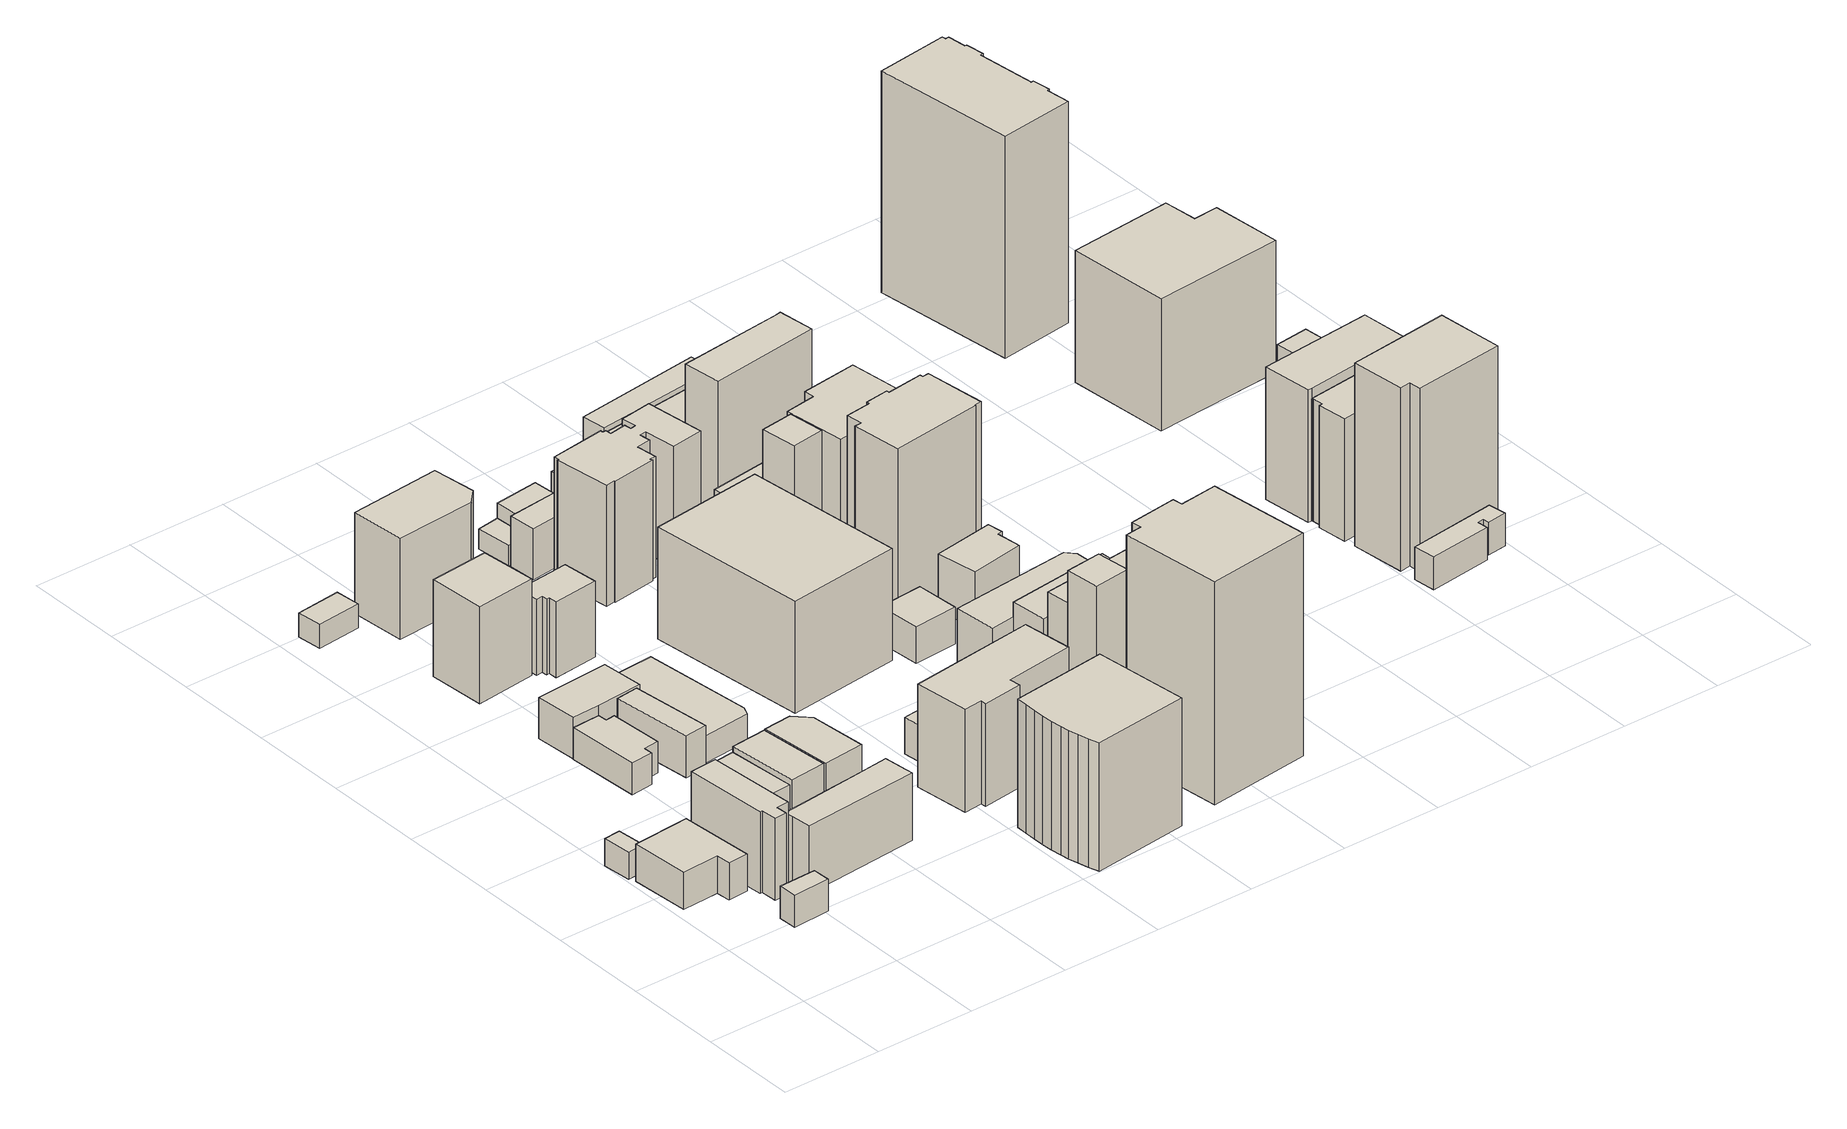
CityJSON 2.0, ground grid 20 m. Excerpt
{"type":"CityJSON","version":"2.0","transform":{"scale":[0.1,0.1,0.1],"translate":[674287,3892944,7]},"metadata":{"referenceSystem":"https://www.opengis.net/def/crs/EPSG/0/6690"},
"CityObjects":{
"building1":{"type":"Building","attributes":{"class":"3001","usage":"411","measuredHeight":5.4,"storeysAboveGround":2,"BuildingDetailAttribute.totalFloorArea":39.99,"BuildingDetailAttribute.buildingFootprintArea":20,"BuildingDetailAttribute.buildingRoofEdgeArea":20,"BuildingDetailAttribute.urbanPlanType":"21","BuildingDetailAttribute.landUseType":"211","BuildingDetailAttribute.surveyYear":2021,"BuildingIDAttribute.prefecture":"23","BuildingIDAttribute.city":"23106"},"address":[{"country":"日本","locality":"愛知県名古屋市"}],"geometry":[{"type":"Solid","lod":"1","boundaries":[[[[0,1,2,3]],[[2,4,5,3]],[[1,6,4,2]],[[0,7,6,1]],[[3,5,7,0]],[[4,6,7,5]]]]}]},
"building2":{"type":"Building","attributes":{"class":"3001","usage":"411","measuredHeight":10.4,"storeysAboveGround":2,"BuildingDetailAttribute.totalFloorArea":299.56,"BuildingDetailAttribute.buildingFootprintArea":149.78,"BuildingDetailAttribute.buildingRoofEdgeArea":149.78,"BuildingDetailAttribute.urbanPlanType":"21","BuildingDetailAttribute.landUseType":"211","BuildingDetailAttribute.surveyYear":2021,"BuildingIDAttribute.prefecture":"23","BuildingIDAttribute.city":"23106"},"address":[{"country":"日本","locality":"愛知県名古屋市"}],"geometry":[{"type":"Solid","lod":"1","boundaries":[[[[8,9,10,11,12,13]],[[12,14,15,13]],[[11,16,14,12]],[[10,17,16,11]],[[9,18,17,10]],[[8,19,18,9]],[[13,15,19,8]],[[14,16,17,18,19,15]]]]}]},
"building3":{"type":"Building","attributes":{"class":"3001","usage":"431","measuredHeight":6.4,"storeysAboveGround":2,"BuildingDetailAttribute.totalFloorArea":54.38,"BuildingDetailAttribute.buildingFootprintArea":27.19,"BuildingDetailAttribute.buildingRoofEdgeArea":27.19,"BuildingDetailAttribute.urbanPlanType":"21","BuildingDetailAttribute.landUseType":"213","BuildingDetailAttribute.surveyYear":2021,"BuildingIDAttribute.prefecture":"23","BuildingIDAttribute.city":"23106"},"address":[{"country":"日本","locality":"愛知県名古屋市"}],"geometry":[{"type":"Solid","lod":"1","boundaries":[[[[20,21,22,23]],[[22,24,25,23]],[[21,26,24,22]],[[20,27,26,21]],[[23,25,27,20]],[[24,26,27,25]]]]}]},
"building4":{"type":"Building","attributes":{"class":"3002","usage":"401","measuredHeight":24.3,"storeysAboveGround":4,"BuildingDetailAttribute.totalFloorArea":418.66,"BuildingDetailAttribute.buildingFootprintArea":104.66,"BuildingDetailAttribute.buildingRoofEdgeArea":104.66,"BuildingDetailAttribute.urbanPlanType":"21","BuildingDetailAttribute.landUseType":"212","BuildingDetailAttribute.surveyYear":2021,"BuildingIDAttribute.prefecture":"23","BuildingIDAttribute.city":"23106"},"address":[{"country":"日本","locality":"愛知県名古屋市"}],"geometry":[{"type":"Solid","lod":"1","boundaries":[[[[28,29,30,31,32,33,34,35]],[[34,36,37,35]],[[33,38,36,34]],[[32,39,38,33]],[[31,40,39,32]],[[30,41,40,31]],[[29,42,41,30]],[[28,43,42,29]],[[35,37,43,28]],[[36,38,39,40,41,42,43,37]]]]}]},
"building5":{"type":"Building","attributes":{"class":"3001","usage":"411","measuredHeight":10,"storeysAboveGround":1,"BuildingDetailAttribute.totalFloorArea":30.48,"BuildingDetailAttribute.buildingFootprintArea":30.48,"BuildingDetailAttribute.buildingRoofEdgeArea":155.07,"BuildingDetailAttribute.urbanPlanType":"21","BuildingDetailAttribute.landUseType":"211","BuildingDetailAttribute.surveyYear":2021,"BuildingIDAttribute.prefecture":"23","BuildingIDAttribute.city":"23106"},"address":[{"country":"日本","locality":"愛知県名古屋市"}],"geometry":[{"type":"Solid","lod":"1","boundaries":[[[[44,45,46,47,48,49,50,51]],[[50,52,53,51]],[[49,54,52,50]],[[48,55,54,49]],[[47,56,55,48]],[[46,57,56,47]],[[45,58,57,46]],[[44,59,58,45]],[[51,53,59,44]],[[52,54,55,56,57,58,59,53]]]]}]},
"building6":{"type":"Building","attributes":{"class":"3002","usage":"412","measuredHeight":16.5,"storeysAboveGround":4,"BuildingDetailAttribute.totalFloorArea":581.1,"BuildingDetailAttribute.buildingFootprintArea":145.27,"BuildingDetailAttribute.buildingRoofEdgeArea":145.27,"BuildingDetailAttribute.urbanPlanType":"21","BuildingDetailAttribute.landUseType":"211","BuildingDetailAttribute.surveyYear":2021,"BuildingIDAttribute.prefecture":"23","BuildingIDAttribute.city":"23106"},"address":[{"country":"日本","locality":"愛知県名古屋市"}],"geometry":[{"type":"Solid","lod":"1","boundaries":[[[[60,61,62,63,64,65,66,67,68]],[[67,69,70,68]],[[66,71,69,67]],[[65,72,71,66]],[[64,73,72,65]],[[63,74,73,64]],[[62,75,74,63]],[[61,76,75,62]],[[60,77,76,61]],[[68,70,77,60]],[[69,71,72,73,74,75,76,77,70]]]]}]},
"building7":{"type":"Building","attributes":{"class":"3002","usage":"411","measuredHeight":10.3,"storeysAboveGround":3,"BuildingDetailAttribute.totalFloorArea":222.27,"BuildingDetailAttribute.buildingFootprintArea":74.09,"BuildingDetailAttribute.buildingRoofEdgeArea":74.09,"BuildingDetailAttribute.urbanPlanType":"21","BuildingDetailAttribute.landUseType":"211","BuildingDetailAttribute.surveyYear":2021,"BuildingIDAttribute.prefecture":"23","BuildingIDAttribute.city":"23106"},"address":[{"country":"日本","locality":"愛知県名古屋市"}],"geometry":[{"type":"Solid","lod":"1","boundaries":[[[[78,79,80,81]],[[80,82,83,81]],[[79,84,82,80]],[[78,85,84,79]],[[81,83,85,78]],[[82,84,85,83]]]]}]},
"building8":{"type":"Building","attributes":{"class":"3001","usage":"411","measuredHeight":7.3,"storeysAboveGround":2,"BuildingDetailAttribute.totalFloorArea":204.47,"BuildingDetailAttribute.buildingFootprintArea":102.23,"BuildingDetailAttribute.buildingRoofEdgeArea":102.24,"BuildingDetailAttribute.urbanPlanType":"21","BuildingDetailAttribute.landUseType":"211","BuildingDetailAttribute.surveyYear":2021,"BuildingIDAttribute.prefecture":"23","BuildingIDAttribute.city":"23106"},"address":[{"country":"日本","locality":"愛知県名古屋市"}],"geometry":[{"type":"Solid","lod":"1","boundaries":[[[[86,87,88,89,90,91,92,93]],[[92,94,95,93]],[[91,96,94,92]],[[90,97,96,91]],[[89,98,97,90]],[[88,99,98,89]],[[87,100,99,88]],[[86,101,100,87]],[[93,95,101,86]],[[94,96,97,98,99,100,101,95]]]]}]},
"building9":{"type":"Building","attributes":{"class":"3002","usage":"411","measuredHeight":12.4,"storeysAboveGround":3,"BuildingDetailAttribute.totalFloorArea":309.82,"BuildingDetailAttribute.buildingFootprintArea":103.27,"BuildingDetailAttribute.buildingRoofEdgeArea":103.27,"BuildingDetailAttribute.urbanPlanType":"21","BuildingDetailAttribute.landUseType":"211","BuildingDetailAttribute.surveyYear":2021,"BuildingIDAttribute.prefecture":"23","BuildingIDAttribute.city":"23106"},"address":[{"country":"日本","locality":"愛知県名古屋市"}],"geometry":[{"type":"Solid","lod":"1","boundaries":[[[[102,103,104,105]],[[104,106,107,105]],[[103,108,106,104]],[[102,109,108,103]],[[105,107,109,102]],[[106,108,109,107]]]]}]},
"building10":{"type":"Building","attributes":{"class":"9999","usage":"411","measuredHeight":8.2,"storeysAboveGround":2,"BuildingDetailAttribute.totalFloorArea":256.76,"BuildingDetailAttribute.buildingFootprintArea":128.38,"BuildingDetailAttribute.buildingRoofEdgeArea":128.38,"BuildingDetailAttribute.urbanPlanType":"21","BuildingDetailAttribute.landUseType":"211","BuildingDetailAttribute.surveyYear":2021,"BuildingIDAttribute.prefecture":"23","BuildingIDAttribute.city":"23106"},"address":[{"country":"日本","locality":"愛知県名古屋市"}],"geometry":[{"type":"Solid","lod":"1","boundaries":[[[[110,111,112,113,114]],[[113,115,116,114]],[[112,117,115,113]],[[111,118,117,112]],[[110,119,118,111]],[[114,116,119,110]],[[115,117,118,119,116]]]]}]},
"building11":{"type":"Building","attributes":{"class":"3001","usage":"411","measuredHeight":5.8,"storeysAboveGround":1,"BuildingDetailAttribute.totalFloorArea":45.2,"BuildingDetailAttribute.buildingFootprintArea":45.2,"BuildingDetailAttribute.buildingRoofEdgeArea":45.2,"BuildingDetailAttribute.urbanPlanType":"21","BuildingDetailAttribute.landUseType":"211","BuildingDetailAttribute.surveyYear":2021,"BuildingIDAttribute.prefecture":"23","BuildingIDAttribute.city":"23106"},"address":[{"country":"日本","locality":"愛知県名古屋市"}],"geometry":[{"type":"Solid","lod":"1","boundaries":[[[[120,121,122,123]],[[122,124,125,123]],[[121,126,124,122]],[[120,127,126,121]],[[123,125,127,120]],[[124,126,127,125]]]]}]},
"building12":{"type":"Building","attributes":{"class":"3001","usage":"411","measuredHeight":10,"storeysAboveGround":1,"BuildingDetailAttribute.totalFloorArea":124.59,"BuildingDetailAttribute.buildingFootprintArea":124.59,"BuildingDetailAttribute.buildingRoofEdgeArea":155.07,"BuildingDetailAttribute.urbanPlanType":"21","BuildingDetailAttribute.landUseType":"211","BuildingDetailAttribute.surveyYear":2021,"BuildingIDAttribute.prefecture":"23","BuildingIDAttribute.city":"23106"},"address":[{"country":"日本","locality":"愛知県名古屋市"}],"geometry":[{"type":"Solid","lod":"1","boundaries":[[[[128,129,130,131,132,133,134,135,136,137,138,139]],[[138,140,141,139]],[[137,142,140,138]],[[136,143,142,137]],[[135,144,143,136]],[[134,145,144,135]],[[133,146,145,134]],[[132,147,146,133]],[[131,148,147,132]],[[130,149,148,131]],[[129,150,149,130]],[[128,151,150,129]],[[139,141,151,128]],[[140,142,143,144,145,146,147,148,149,150,151,141]]]]}]},
"building13":{"type":"Building","attributes":{"class":"3002","usage":"401","measuredHeight":11.4,"storeysAboveGround":2,"BuildingDetailAttribute.totalFloorArea":146.12,"BuildingDetailAttribute.buildingFootprintArea":73.06,"BuildingDetailAttribute.buildingRoofEdgeArea":73.06,"BuildingDetailAttribute.urbanPlanType":"21","BuildingDetailAttribute.landUseType":"212","BuildingDetailAttribute.surveyYear":2021,"BuildingIDAttribute.prefecture":"23","BuildingIDAttribute.city":"23106"},"address":[{"country":"日本","locality":"愛知県名古屋市"}],"geometry":[{"type":"Solid","lod":"1","boundaries":[[[[152,153,154,155]],[[154,156,157,155]],[[153,158,156,154]],[[152,159,158,153]],[[155,157,159,152]],[[156,158,159,157]]]]}]},
"building14":{"type":"Building","attributes":{"class":"3002","usage":"412","measuredHeight":26.3,"storeysAboveGround":6,"BuildingDetailAttribute.totalFloorArea":820.93,"BuildingDetailAttribute.buildingFootprintArea":136.82,"BuildingDetailAttribute.buildingRoofEdgeArea":136.82,"BuildingDetailAttribute.urbanPlanType":"21","BuildingDetailAttribute.landUseType":"211","BuildingDetailAttribute.surveyYear":2021,"BuildingIDAttribute.prefecture":"23","BuildingIDAttribute.city":"23106"},"address":[{"country":"日本","locality":"愛知県名古屋市"}],"geometry":[{"type":"Solid","lod":"1","boundaries":[[[[160,161,162,163]],[[162,164,165,163]],[[161,166,164,162]],[[160,167,166,161]],[[163,165,167,160]],[[164,166,167,165]]]]}]},
"building15":{"type":"Building","attributes":{"class":"3002","usage":"411","measuredHeight":12.5,"storeysAboveGround":3,"BuildingDetailAttribute.totalFloorArea":356.66,"BuildingDetailAttribute.buildingFootprintArea":118.89,"BuildingDetailAttribute.buildingRoofEdgeArea":118.89,"BuildingDetailAttribute.urbanPlanType":"21","BuildingDetailAttribute.landUseType":"211","BuildingDetailAttribute.surveyYear":2021,"BuildingIDAttribute.prefecture":"23","BuildingIDAttribute.city":"23106"},"address":[{"country":"日本","locality":"愛知県名古屋市"}],"geometry":[{"type":"Solid","lod":"1","boundaries":[[[[168,169,170,171,172]],[[171,173,174,172]],[[170,175,173,171]],[[169,176,175,170]],[[168,177,176,169]],[[172,174,177,168]],[[173,175,176,177,174]]]]}]},
"building16":{"type":"Building","attributes":{"class":"3001","usage":"401","measuredHeight":11.4,"storeysAboveGround":1,"BuildingDetailAttribute.totalFloorArea":256.06,"BuildingDetailAttribute.buildingFootprintArea":256.06,"BuildingDetailAttribute.buildingRoofEdgeArea":256.06,"BuildingDetailAttribute.urbanPlanType":"21","BuildingDetailAttribute.landUseType":"212","BuildingDetailAttribute.surveyYear":2021,"BuildingIDAttribute.prefecture":"23","BuildingIDAttribute.city":"23106"},"address":[{"country":"日本","locality":"愛知県名古屋市"}],"geometry":[{"type":"Solid","lod":"1","boundaries":[[[[178,179,180,181,182,183]],[[182,184,185,183]],[[181,186,184,182]],[[180,187,186,181]],[[179,188,187,180]],[[178,189,188,179]],[[183,185,189,178]],[[184,186,187,188,189,185]]]]}]},
"building17":{"type":"Building","attributes":{"class":"3002","usage":"414","measuredHeight":20.1,"storeysAboveGround":5,"BuildingDetailAttribute.totalFloorArea":371.89,"BuildingDetailAttribute.buildingFootprintArea":74.38,"BuildingDetailAttribute.buildingRoofEdgeArea":74.38,"BuildingDetailAttribute.urbanPlanType":"21","BuildingDetailAttribute.landUseType":"211","BuildingDetailAttribute.surveyYear":2021,"BuildingIDAttribute.prefecture":"23","BuildingIDAttribute.city":"23106"},"address":[{"country":"日本","locality":"愛知県名古屋市"}],"geometry":[{"type":"Solid","lod":"1","boundaries":[[[[190,191,192,193,194,195,196,197]],[[196,198,199,197]],[[195,200,198,196]],[[194,201,200,195]],[[193,202,201,194]],[[192,203,202,193]],[[191,204,203,192]],[[190,205,204,191]],[[197,199,205,190]],[[198,200,201,202,203,204,205,199]]]]}]},
"building18":{"type":"Building","attributes":{"class":"3002","usage":"412","measuredHeight":26.2,"storeysAboveGround":7,"BuildingDetailAttribute.totalFloorArea":1454.91,"BuildingDetailAttribute.buildingFootprintArea":207.84,"BuildingDetailAttribute.buildingRoofEdgeArea":207.84,"BuildingDetailAttribute.urbanPlanType":"21","BuildingDetailAttribute.landUseType":"211","BuildingDetailAttribute.surveyYear":2021,"BuildingIDAttribute.prefecture":"23","BuildingIDAttribute.city":"23106"},"address":[{"country":"日本","locality":"愛知県名古屋市"}],"geometry":[{"type":"Solid","lod":"1","boundaries":[[[[206,207,208,209,210]],[[209,211,212,210]],[[208,213,211,209]],[[207,214,213,208]],[[206,215,214,207]],[[210,212,215,206]],[[211,213,214,215,212]]]]}]},
"building19":{"type":"Building","attributes":{"class":"3002","usage":"412","measuredHeight":32.6,"storeysAboveGround":8,"BuildingDetailAttribute.totalFloorArea":3106.25,"BuildingDetailAttribute.buildingFootprintArea":388.28,"BuildingDetailAttribute.buildingRoofEdgeArea":388.28,"BuildingDetailAttribute.urbanPlanType":"21","BuildingDetailAttribute.landUseType":"211","BuildingDetailAttribute.surveyYear":2021,"BuildingIDAttribute.prefecture":"23","BuildingIDAttribute.city":"23106"},"address":[{"country":"日本","locality":"愛知県名古屋市"}],"geometry":[{"type":"Solid","lod":"1","boundaries":[[[[216,217,218,219,220,221,222,223,224,225,226,227]],[[226,228,229,227]],[[225,230,228,226]],[[224,231,230,225]],[[223,232,231,224]],[[222,233,232,223]],[[221,234,233,222]],[[220,235,234,221]],[[219,236,235,220]],[[218,237,236,219]],[[217,238,237,218]],[[216,239,238,217]],[[227,229,239,216]],[[228,230,231,232,233,234,235,236,237,238,239,229]]]]}]},
"building20":{"type":"Building","attributes":{"class":"3002","usage":"412","measuredHeight":26.5,"storeysAboveGround":7,"BuildingDetailAttribute.totalFloorArea":1974.99,"BuildingDetailAttribute.buildingFootprintArea":282.14,"BuildingDetailAttribute.buildingRoofEdgeArea":282.14,"BuildingDetailAttribute.urbanPlanType":"21","BuildingDetailAttribute.landUseType":"211","BuildingDetailAttribute.surveyYear":2021,"BuildingIDAttribute.prefecture":"23","BuildingIDAttribute.city":"23106"},"address":[{"country":"日本","locality":"愛知県名古屋市"}],"geometry":[{"type":"Solid","lod":"1","boundaries":[[[[240,241,242,243,244,245,246,247]],[[246,248,249,247]],[[245,250,248,246]],[[244,251,250,245]],[[243,252,251,244]],[[242,253,252,243]],[[241,254,253,242]],[[240,255,254,241]],[[247,249,255,240]],[[248,250,251,252,253,254,255,249]]]]}]},
"building21":{"type":"Building","attributes":{"class":"3001","usage":"413","measuredHeight":20.3,"storeysAboveGround":2,"BuildingDetailAttribute.totalFloorArea":320.49,"BuildingDetailAttribute.buildingFootprintArea":160.25,"BuildingDetailAttribute.buildingRoofEdgeArea":160.25,"BuildingDetailAttribute.urbanPlanType":"21","BuildingDetailAttribute.landUseType":"212","BuildingDetailAttribute.surveyYear":2021,"BuildingIDAttribute.prefecture":"23","BuildingIDAttribute.city":"23106"},"address":[{"country":"日本","locality":"愛知県名古屋市"}],"geometry":[{"type":"Solid","lod":"1","boundaries":[[[[256,257,258,259]],[[258,260,261,259]],[[257,262,260,258]],[[256,263,262,257]],[[259,261,263,256]],[[260,262,263,261]]]]}]},
"building22":{"type":"Building","attributes":{"class":"3001","usage":"402","measuredHeight":5.6,"storeysAboveGround":1,"BuildingDetailAttribute.totalFloorArea":32.36,"BuildingDetailAttribute.buildingFootprintArea":32.36,"BuildingDetailAttribute.buildingRoofEdgeArea":32.36,"BuildingDetailAttribute.urbanPlanType":"21","BuildingDetailAttribute.landUseType":"212","BuildingDetailAttribute.surveyYear":2021,"BuildingIDAttribute.prefecture":"23","BuildingIDAttribute.city":"23106"},"address":[{"country":"日本","locality":"愛知県名古屋市"}],"geometry":[{"type":"Solid","lod":"1","boundaries":[[[[264,265,266,267,268]],[[267,269,270,268]],[[266,271,269,267]],[[265,272,271,266]],[[264,273,272,265]],[[268,270,273,264]],[[269,271,272,273,270]]]]}]},
"building23":{"type":"Building","attributes":{"class":"3002","usage":"422","measuredHeight":26.3,"storeysAboveGround":5,"BuildingDetailAttribute.totalFloorArea":3735.1,"BuildingDetailAttribute.buildingFootprintArea":747.02,"BuildingDetailAttribute.buildingRoofEdgeArea":747.02,"BuildingDetailAttribute.urbanPlanType":"21","BuildingDetailAttribute.landUseType":"214","BuildingDetailAttribute.surveyYear":2021,"BuildingIDAttribute.prefecture":"23","BuildingIDAttribute.city":"23106"},"address":[{"country":"日本","locality":"愛知県名古屋市"}],"geometry":[{"type":"Solid","lod":"1","boundaries":[[[[274,275,276,277]],[[276,278,279,277]],[[275,280,278,276]],[[274,281,280,275]],[[277,279,281,274]],[[278,280,281,279]]]]}]},
"building24":{"type":"Building","attributes":{"class":"3002","usage":"401","measuredHeight":10.1,"storeysAboveGround":3,"BuildingDetailAttribute.totalFloorArea":199.43,"BuildingDetailAttribute.buildingFootprintArea":66.48,"BuildingDetailAttribute.buildingRoofEdgeArea":66.48,"BuildingDetailAttribute.urbanPlanType":"21","BuildingDetailAttribute.landUseType":"212","BuildingDetailAttribute.surveyYear":2021,"BuildingIDAttribute.prefecture":"23","BuildingIDAttribute.city":"23106"},"address":[{"country":"日本","locality":"愛知県名古屋市"}],"geometry":[{"type":"Solid","lod":"1","boundaries":[[[[282,283,284,285]],[[284,286,287,285]],[[283,288,286,284]],[[282,289,288,283]],[[285,287,289,282]],[[286,288,289,287]]]]}]},
"building25":{"type":"Building","attributes":{"class":"3001","usage":"411","measuredHeight":24.9,"storeysAboveGround":2,"BuildingDetailAttribute.totalFloorArea":105.51,"BuildingDetailAttribute.buildingFootprintArea":52.76,"BuildingDetailAttribute.buildingRoofEdgeArea":52.76,"BuildingDetailAttribute.urbanPlanType":"21","BuildingDetailAttribute.landUseType":"211","BuildingDetailAttribute.surveyYear":2021,"BuildingIDAttribute.prefecture":"23","BuildingIDAttribute.city":"23106"},"address":[{"country":"日本","locality":"愛知県名古屋市"}],"geometry":[{"type":"Solid","lod":"1","boundaries":[[[[290,291,292,293]],[[292,294,295,293]],[[291,296,294,292]],[[290,297,296,291]],[[293,295,297,290]],[[294,296,297,295]]]]}]},
"building26":{"type":"Building","attributes":{"class":"3002","usage":"412","measuredHeight":29.1,"storeysAboveGround":8,"BuildingDetailAttribute.totalFloorArea":2028.95,"BuildingDetailAttribute.buildingFootprintArea":253.62,"BuildingDetailAttribute.buildingRoofEdgeArea":253.62,"BuildingDetailAttribute.urbanPlanType":"21","BuildingDetailAttribute.landUseType":"211","BuildingDetailAttribute.surveyYear":2021,"BuildingIDAttribute.prefecture":"23","BuildingIDAttribute.city":"23106"},"address":[{"country":"日本","locality":"愛知県名古屋市"}],"geometry":[{"type":"Solid","lod":"1","boundaries":[[[[298,299,300,301,302,303,304,305,306,307,308,309,310,311,312,313,314,315,316,317,318,319,320,321]],[[320,322,323,321]],[[319,324,322,320]],[[318,325,324,319]],[[317,326,325,318]],[[316,327,326,317]],[[315,328,327,316]],[[314,329,328,315]],[[313,330,329,314]],[[312,331,330,313]],[[311,332,331,312]],[[310,333,332,311]],[[309,334,333,310]],[[308,335,334,309]],[[307,336,335,308]],[[306,337,336,307]],[[305,338,337,306]],[[304,339,338,305]],[[303,340,339,304]],[[302,341,340,303]],[[301,342,341,302]],[[300,343,342,301]],[[299,344,343,300]],[[298,345,344,299]],[[321,323,345,298]],[[322,324,325,326,327,328,329,330,331,332,333,334,335,336,337,338,339,340,341,342,343,344,345,323]]]]}]},
"building27":{"type":"Building","attributes":{"class":"9999","usage":"412","measuredHeight":36.5,"storeysAboveGround":1,"BuildingDetailAttribute.totalFloorArea":49.98,"BuildingDetailAttribute.buildingFootprintArea":49.98,"BuildingDetailAttribute.buildingRoofEdgeArea":49.98,"BuildingDetailAttribute.urbanPlanType":"21","BuildingDetailAttribute.landUseType":"211","BuildingDetailAttribute.surveyYear":2021,"BuildingIDAttribute.prefecture":"23","BuildingIDAttribute.city":"23106"},"address":[{"country":"日本","locality":"愛知県名古屋市"}],"geometry":[{"type":"Solid","lod":"1","boundaries":[[[[346,347,348,349]],[[348,350,351,349]],[[347,352,350,348]],[[346,353,352,347]],[[349,351,353,346]],[[350,352,353,351]]]]}]},
"building28":{"type":"Building","attributes":{"class":"3001","usage":"401","measuredHeight":9.9,"storeysAboveGround":2,"BuildingDetailAttribute.totalFloorArea":115.54,"BuildingDetailAttribute.buildingFootprintArea":57.77,"BuildingDetailAttribute.buildingRoofEdgeArea":57.77,"BuildingDetailAttribute.urbanPlanType":"21","BuildingDetailAttribute.landUseType":"212","BuildingDetailAttribute.surveyYear":2021,"BuildingIDAttribute.prefecture":"23","BuildingIDAttribute.city":"23106"},"address":[{"country":"日本","locality":"愛知県名古屋市"}],"geometry":[{"type":"Solid","lod":"1","boundaries":[[[[354,355,356,357]],[[356,358,359,357]],[[355,360,358,356]],[[354,361,360,355]],[[357,359,361,354]],[[358,360,361,359]]]]}]},
"building29":{"type":"Building","attributes":{"class":"3002","usage":"412","measuredHeight":45.4,"storeysAboveGround":15,"BuildingDetailAttribute.totalFloorArea":6862.46,"BuildingDetailAttribute.buildingFootprintArea":457.5,"BuildingDetailAttribute.buildingRoofEdgeArea":457.5,"BuildingDetailAttribute.urbanPlanType":"21","BuildingDetailAttribute.landUseType":"211","BuildingDetailAttribute.surveyYear":2021,"BuildingIDAttribute.prefecture":"23","BuildingIDAttribute.city":"23106"},"address":[{"country":"日本","locality":"愛知県名古屋市中区栄五丁目８０５"}],"geometry":[{"type":"Solid","lod":"1","boundaries":[[[[362,363,364,365,366,367,368,369]],[[368,370,371,369]],[[367,372,370,368]],[[366,373,372,367]],[[365,374,373,366]],[[364,375,374,365]],[[363,376,375,364]],[[362,377,376,363]],[[369,371,377,362]],[[370,372,373,374,375,376,377,371]]]]}]},
"building30":{"type":"Building","attributes":{"class":"3001","usage":"411","measuredHeight":7.3,"storeysAboveGround":2,"BuildingDetailAttribute.totalFloorArea":156.75,"BuildingDetailAttribute.buildingFootprintArea":78.38,"BuildingDetailAttribute.buildingRoofEdgeArea":78.38,"BuildingDetailAttribute.urbanPlanType":"21","BuildingDetailAttribute.landUseType":"211","BuildingDetailAttribute.surveyYear":2021,"BuildingIDAttribute.prefecture":"23","BuildingIDAttribute.city":"23106"},"address":[{"country":"日本","locality":"愛知県名古屋市"}],"geometry":[{"type":"Solid","lod":"1","boundaries":[[[[378,379,380,381]],[[380,382,383,381]],[[379,384,382,380]],[[378,385,384,379]],[[381,383,385,378]],[[382,384,385,383]]]]}]},
"building31":{"type":"Building","attributes":{"class":"3001","usage":"411","measuredHeight":21,"storeysAboveGround":2,"BuildingDetailAttribute.totalFloorArea":93.05,"BuildingDetailAttribute.buildingFootprintArea":46.52,"BuildingDetailAttribute.buildingRoofEdgeArea":46.52,"BuildingDetailAttribute.urbanPlanType":"21","BuildingDetailAttribute.landUseType":"211","BuildingDetailAttribute.surveyYear":2021,"BuildingIDAttribute.prefecture":"23","BuildingIDAttribute.city":"23106"},"address":[{"country":"日本","locality":"愛知県名古屋市"}],"geometry":[{"type":"Solid","lod":"1","boundaries":[[[[386,387,388,389]],[[388,390,391,389]],[[387,392,390,388]],[[386,393,392,387]],[[389,391,393,386]],[[390,392,393,391]]]]}]},
"building32":{"type":"Building","attributes":{"class":"3002","usage":"401","measuredHeight":31.1,"storeysAboveGround":8,"BuildingDetailAttribute.totalFloorArea":381.74,"BuildingDetailAttribute.buildingFootprintArea":47.72,"BuildingDetailAttribute.buildingRoofEdgeArea":47.72,"BuildingDetailAttribute.urbanPlanType":"21","BuildingDetailAttribute.landUseType":"212","BuildingDetailAttribute.surveyYear":2021,"BuildingIDAttribute.prefecture":"23","BuildingIDAttribute.city":"23106"},"address":[{"country":"日本","locality":"愛知県名古屋市"}],"geometry":[{"type":"Solid","lod":"1","boundaries":[[[[394,395,396,397]],[[396,398,399,397]],[[395,400,398,396]],[[394,401,400,395]],[[397,399,401,394]],[[398,400,401,399]]]]}]},
"building33":{"type":"Building","attributes":{"class":"3002","usage":"412","measuredHeight":30.5,"storeysAboveGround":8,"BuildingDetailAttribute.totalFloorArea":1151.13,"BuildingDetailAttribute.buildingFootprintArea":143.89,"BuildingDetailAttribute.buildingRoofEdgeArea":143.89,"BuildingDetailAttribute.urbanPlanType":"21","BuildingDetailAttribute.landUseType":"211","BuildingDetailAttribute.surveyYear":2021,"BuildingIDAttribute.prefecture":"23","BuildingIDAttribute.city":"23106"},"address":[{"country":"日本","locality":"愛知県名古屋市"}],"geometry":[{"type":"Solid","lod":"1","boundaries":[[[[402,403,404,405]],[[404,406,407,405]],[[403,408,406,404]],[[402,409,408,403]],[[405,407,409,402]],[[406,408,409,407]]]]}]},
"building34":{"type":"Building","attributes":{"class":"3002","usage":"412","measuredHeight":22.3,"storeysAboveGround":5,"BuildingDetailAttribute.totalFloorArea":1080.39,"BuildingDetailAttribute.buildingFootprintArea":216.08,"BuildingDetailAttribute.buildingRoofEdgeArea":216.08,"BuildingDetailAttribute.urbanPlanType":"21","BuildingDetailAttribute.landUseType":"211","BuildingDetailAttribute.surveyYear":2021,"BuildingIDAttribute.prefecture":"23","BuildingIDAttribute.city":"23106"},"address":[{"country":"日本","locality":"愛知県名古屋市"}],"geometry":[{"type":"Solid","lod":"1","boundaries":[[[[410,411,412,413,414,415]],[[414,416,417,415]],[[413,418,416,414]],[[412,419,418,413]],[[411,420,419,412]],[[410,421,420,411]],[[415,417,421,410]],[[416,418,419,420,421,417]]]]}]},
"building35":{"type":"Building","attributes":{"class":"3002","usage":"412","measuredHeight":24.4,"storeysAboveGround":6,"BuildingDetailAttribute.totalFloorArea":911.6,"BuildingDetailAttribute.buildingFootprintArea":151.93,"BuildingDetailAttribute.buildingRoofEdgeArea":151.93,"BuildingDetailAttribute.urbanPlanType":"21","BuildingDetailAttribute.landUseType":"211","BuildingDetailAttribute.surveyYear":2021,"BuildingIDAttribute.prefecture":"23","BuildingIDAttribute.city":"23106"},"address":[{"country":"日本","locality":"愛知県名古屋市"}],"geometry":[{"type":"Solid","lod":"1","boundaries":[[[[422,423,424,425]],[[424,426,427,425]],[[423,428,426,424]],[[422,429,428,423]],[[425,427,429,422]],[[426,428,429,427]]]]}]},
"building36":{"type":"Building","attributes":{"class":"3002","usage":"401","measuredHeight":20,"storeysAboveGround":4,"BuildingDetailAttribute.totalFloorArea":405.16,"BuildingDetailAttribute.buildingFootprintArea":101.29,"BuildingDetailAttribute.buildingRoofEdgeArea":101.29,"BuildingDetailAttribute.urbanPlanType":"21","BuildingDetailAttribute.landUseType":"212","BuildingDetailAttribute.surveyYear":2021,"BuildingIDAttribute.prefecture":"23","BuildingIDAttribute.city":"23106"},"address":[{"country":"日本","locality":"愛知県名古屋市"}],"geometry":[{"type":"Solid","lod":"1","boundaries":[[[[430,431,432,433]],[[432,434,435,433]],[[431,436,434,432]],[[430,437,436,431]],[[433,435,437,430]],[[434,436,437,435]]]]}]},
"building37":{"type":"Building","attributes":{"class":"3002","usage":"412","measuredHeight":38.3,"storeysAboveGround":12,"BuildingDetailAttribute.totalFloorArea":3162.06,"BuildingDetailAttribute.buildingFootprintArea":263.5,"BuildingDetailAttribute.buildingRoofEdgeArea":263.5,"BuildingDetailAttribute.urbanPlanType":"21","BuildingDetailAttribute.landUseType":"211","BuildingDetailAttribute.surveyYear":2021,"BuildingIDAttribute.prefecture":"23","BuildingIDAttribute.city":"23106"},"address":[{"country":"日本","locality":"愛知県名古屋市"}],"geometry":[{"type":"Solid","lod":"1","boundaries":[[[[438,439,440,441,442,443,444,445,446,447,448,449,450,451]],[[450,452,453,451]],[[449,454,452,450]],[[448,455,454,449]],[[447,456,455,448]],[[446,457,456,447]],[[445,458,457,446]],[[444,459,458,445]],[[443,460,459,444]],[[442,461,460,443]],[[441,462,461,442]],[[440,463,462,441]],[[439,464,463,440]],[[438,465,464,439]],[[451,453,465,438]],[[452,454,455,456,457,458,459,460,461,462,463,464,465,453]]]]}]},
"building38":{"type":"Building","attributes":{"class":"3002","usage":"413","measuredHeight":24,"storeysAboveGround":3,"BuildingDetailAttribute.totalFloorArea":288.72,"BuildingDetailAttribute.buildingFootprintArea":96.24,"BuildingDetailAttribute.buildingRoofEdgeArea":96.24,"BuildingDetailAttribute.urbanPlanType":"21","BuildingDetailAttribute.landUseType":"212","BuildingDetailAttribute.surveyYear":2021,"BuildingIDAttribute.prefecture":"23","BuildingIDAttribute.city":"23106"},"address":[{"country":"日本","locality":"愛知県名古屋市"}],"geometry":[{"type":"Solid","lod":"1","boundaries":[[[[466,467,468,469,470,471]],[[470,472,473,471]],[[469,474,472,470]],[[468,475,474,469]],[[467,476,475,468]],[[466,477,476,467]],[[471,473,477,466]],[[472,474,475,476,477,473]]]]}]},
"building39":{"type":"Building","attributes":{"class":"3002","usage":"401","measuredHeight":34.2,"storeysAboveGround":3,"BuildingDetailAttribute.totalFloorArea":505.2,"BuildingDetailAttribute.buildingFootprintArea":168.4,"BuildingDetailAttribute.buildingRoofEdgeArea":168.4,"BuildingDetailAttribute.urbanPlanType":"21","BuildingDetailAttribute.landUseType":"212","BuildingDetailAttribute.surveyYear":2021,"BuildingIDAttribute.prefecture":"23","BuildingIDAttribute.city":"23106"},"address":[{"country":"日本","locality":"愛知県名古屋市"}],"geometry":[{"type":"Solid","lod":"1","boundaries":[[[[478,479,480,481,482]],[[481,483,484,482]],[[480,485,483,481]],[[479,486,485,480]],[[478,487,486,479]],[[482,484,487,478]],[[483,485,486,487,484]]]]}]},
"building40":{"type":"Building","attributes":{"class":"3002","usage":"401","measuredHeight":34.1,"storeysAboveGround":4,"BuildingDetailAttribute.totalFloorArea":538.5,"BuildingDetailAttribute.buildingFootprintArea":134.63,"BuildingDetailAttribute.buildingRoofEdgeArea":134.63,"BuildingDetailAttribute.urbanPlanType":"21","BuildingDetailAttribute.landUseType":"212","BuildingDetailAttribute.surveyYear":2021,"BuildingIDAttribute.prefecture":"23","BuildingIDAttribute.city":"23106"},"address":[{"country":"日本","locality":"愛知県名古屋市"}],"geometry":[{"type":"Solid","lod":"1","boundaries":[[[[488,489,490,491,492]],[[491,493,494,492]],[[490,495,493,491]],[[489,496,495,490]],[[488,497,496,489]],[[492,494,497,488]],[[493,495,496,497,494]]]]}]},
"building41":{"type":"Building","attributes":{"class":"3002","usage":"401","measuredHeight":41.3,"storeysAboveGround":8,"BuildingDetailAttribute.totalFloorArea":1982.59,"BuildingDetailAttribute.buildingFootprintArea":247.82,"BuildingDetailAttribute.buildingRoofEdgeArea":247.82,"BuildingDetailAttribute.urbanPlanType":"21","BuildingDetailAttribute.landUseType":"212","BuildingDetailAttribute.surveyYear":2021,"BuildingIDAttribute.prefecture":"23","BuildingIDAttribute.city":"23106"},"address":[{"country":"日本","locality":"愛知県名古屋市"}],"geometry":[{"type":"Solid","lod":"1","boundaries":[[[[498,499,500,501,502,503]],[[502,504,505,503]],[[501,506,504,502]],[[500,507,506,501]],[[499,508,507,500]],[[498,509,508,499]],[[503,505,509,498]],[[504,506,507,508,509,505]]]]}]},
"building42":{"type":"Building","attributes":{"class":"3002","usage":"401","measuredHeight":16.2,"storeysAboveGround":3,"BuildingDetailAttribute.totalFloorArea":954.47,"BuildingDetailAttribute.buildingFootprintArea":318.16,"BuildingDetailAttribute.buildingRoofEdgeArea":318.16,"BuildingDetailAttribute.urbanPlanType":"21","BuildingDetailAttribute.landUseType":"212","BuildingDetailAttribute.surveyYear":2021,"BuildingIDAttribute.prefecture":"23","BuildingIDAttribute.city":"23106"},"address":[{"country":"日本","locality":"愛知県名古屋市"}],"geometry":[{"type":"Solid","lod":"1","boundaries":[[[[510,511,512,513,514]],[[513,515,516,514]],[[512,517,515,513]],[[511,518,517,512]],[[510,519,518,511]],[[514,516,519,510]],[[515,517,518,519,516]]]]}]},
"building43":{"type":"Building","attributes":{"class":"3002","usage":"401","measuredHeight":16.2,"storeysAboveGround":4,"BuildingDetailAttribute.totalFloorArea":534.1,"BuildingDetailAttribute.buildingFootprintArea":133.52,"BuildingDetailAttribute.buildingRoofEdgeArea":133.52,"BuildingDetailAttribute.urbanPlanType":"21","BuildingDetailAttribute.landUseType":"212","BuildingDetailAttribute.surveyYear":2021,"BuildingIDAttribute.prefecture":"23","BuildingIDAttribute.city":"23106"},"address":[{"country":"日本","locality":"愛知県名古屋市"}],"geometry":[{"type":"Solid","lod":"1","boundaries":[[[[520,521,510,514]],[[510,522,523,514]],[[521,524,522,510]],[[520,525,524,521]],[[514,523,525,520]],[[522,524,525,523]]]]}]},
"building44":{"type":"Building","attributes":{"class":"3003","usage":"401","measuredHeight":41.2,"storeysAboveGround":1,"BuildingDetailAttribute.totalFloorArea":60.05,"BuildingDetailAttribute.buildingFootprintArea":60.05,"BuildingDetailAttribute.buildingRoofEdgeArea":60.05,"BuildingDetailAttribute.urbanPlanType":"21","BuildingDetailAttribute.landUseType":"212","BuildingDetailAttribute.surveyYear":2021,"BuildingIDAttribute.prefecture":"23","BuildingIDAttribute.city":"23106"},"address":[{"country":"日本","locality":"愛知県名古屋市"}],"geometry":[{"type":"Solid","lod":"1","boundaries":[[[[526,527,528,529]],[[528,530,531,529]],[[527,532,530,528]],[[526,533,532,527]],[[529,531,533,526]],[[530,532,533,531]]]]}]},
"building45":{"type":"Building","attributes":{"class":"3001","usage":"411","measuredHeight":9.9,"storeysAboveGround":2,"BuildingDetailAttribute.totalFloorArea":152.07,"BuildingDetailAttribute.buildingFootprintArea":76.04,"BuildingDetailAttribute.buildingRoofEdgeArea":76.04,"BuildingDetailAttribute.urbanPlanType":"21","BuildingDetailAttribute.landUseType":"211","BuildingDetailAttribute.surveyYear":2021,"BuildingIDAttribute.prefecture":"23","BuildingIDAttribute.city":"23106"},"address":[{"country":"日本","locality":"愛知県名古屋市"}],"geometry":[{"type":"Solid","lod":"1","boundaries":[[[[534,535,536,537,538,539,540,541]],[[540,542,543,541]],[[539,544,542,540]],[[538,545,544,539]],[[537,546,545,538]],[[536,547,546,537]],[[535,548,547,536]],[[534,549,548,535]],[[541,543,549,534]],[[542,544,545,546,547,548,549,543]]]]}]},
"building46":{"type":"Building","attributes":{"class":"3002","usage":"412","measuredHeight":46.5,"storeysAboveGround":12,"BuildingDetailAttribute.totalFloorArea":3224.8,"BuildingDetailAttribute.buildingFootprintArea":268.73,"BuildingDetailAttribute.buildingRoofEdgeArea":268.73,"BuildingDetailAttribute.urbanPlanType":"21","BuildingDetailAttribute.landUseType":"211","BuildingDetailAttribute.surveyYear":2021,"BuildingIDAttribute.prefecture":"23","BuildingIDAttribute.city":"23106"},"address":[{"country":"日本","locality":"愛知県名古屋市"}],"geometry":[{"type":"Solid","lod":"1","boundaries":[[[[550,551,552,553,554,555]],[[554,556,557,555]],[[553,558,556,554]],[[552,559,558,553]],[[551,560,559,552]],[[550,561,560,551]],[[555,557,561,550]],[[556,558,559,560,561,557]]]]}]},
"building47":{"type":"Building","attributes":{"class":"3002","usage":"412","measuredHeight":24.4,"storeysAboveGround":8,"BuildingDetailAttribute.totalFloorArea":1520.89,"BuildingDetailAttribute.buildingFootprintArea":190.11,"BuildingDetailAttribute.buildingRoofEdgeArea":190.11,"BuildingDetailAttribute.urbanPlanType":"21","BuildingDetailAttribute.landUseType":"211","BuildingDetailAttribute.surveyYear":2021,"BuildingIDAttribute.prefecture":"23","BuildingIDAttribute.city":"23106"},"address":[{"country":"日本","locality":"愛知県名古屋市"}],"geometry":[{"type":"Solid","lod":"1","boundaries":[[[[562,563,564,565,566,567,568,569]],[[568,570,571,569]],[[567,572,570,568]],[[566,573,572,567]],[[565,574,573,566]],[[564,575,574,565]],[[563,576,575,564]],[[562,577,576,563]],[[569,571,577,562]],[[570,572,573,574,575,576,577,571]]]]}]},
"building48":{"type":"Building","attributes":{"class":"3002","usage":"412","measuredHeight":33.4,"storeysAboveGround":9,"BuildingDetailAttribute.totalFloorArea":2051.78,"BuildingDetailAttribute.buildingFootprintArea":227.98,"BuildingDetailAttribute.buildingRoofEdgeArea":227.98,"BuildingDetailAttribute.urbanPlanType":"21","BuildingDetailAttribute.landUseType":"211","BuildingDetailAttribute.surveyYear":2021,"BuildingIDAttribute.prefecture":"23","BuildingIDAttribute.city":"23106"},"address":[{"country":"日本","locality":"愛知県名古屋市"}],"geometry":[{"type":"Solid","lod":"1","boundaries":[[[[565,578,579,580,566]],[[580,581,582,566]],[[579,583,581,580]],[[578,584,583,579]],[[565,585,584,578]],[[566,582,585,565]],[[581,583,584,585,582]]]]}]},
"building49":{"type":"Building","attributes":{"class":"9999","usage":"412","measuredHeight":45.2,"storeysAboveGround":15,"BuildingDetailAttribute.totalFloorArea":6630.6,"BuildingDetailAttribute.buildingFootprintArea":442.04,"BuildingDetailAttribute.buildingRoofEdgeArea":442.04,"BuildingDetailAttribute.urbanPlanType":"21","BuildingDetailAttribute.landUseType":"211","BuildingDetailAttribute.surveyYear":2021,"BuildingIDAttribute.prefecture":"23","BuildingIDAttribute.city":"23106"},"address":[{"country":"日本","locality":"愛知県名古屋市中区新栄一丁目２７２２"}],"geometry":[{"type":"Solid","lod":"1","boundaries":[[[[586,587,588,589,590,591,592,593,594,595,596,597,598,599]],[[598,600,601,599]],[[597,602,600,598]],[[596,603,602,597]],[[595,604,603,596]],[[594,605,604,595]],[[593,606,605,594]],[[592,607,606,593]],[[591,608,607,592]],[[590,609,608,591]],[[589,610,609,590]],[[588,611,610,589]],[[587,612,611,588]],[[586,613,612,587]],[[599,601,613,586]],[[600,602,603,604,605,606,607,608,609,610,611,612,613,601]]]]}]},
"building50":{"type":"Building","attributes":{"class":"3002","usage":"402","measuredHeight":37.3,"storeysAboveGround":6,"BuildingDetailAttribute.totalFloorArea":3083.76,"BuildingDetailAttribute.buildingFootprintArea":513.96,"BuildingDetailAttribute.buildingRoofEdgeArea":513.96,"BuildingDetailAttribute.urbanPlanType":"21","BuildingDetailAttribute.landUseType":"212","BuildingDetailAttribute.surveyYear":2021,"BuildingIDAttribute.prefecture":"23","BuildingIDAttribute.city":"23106"},"address":[{"country":"日本","locality":"愛知県名古屋市"}],"geometry":[{"type":"Solid","lod":"1","boundaries":[[[[614,615,616,617,618,619]],[[618,620,621,619]],[[617,622,620,618]],[[616,623,622,617]],[[615,624,623,616]],[[614,625,624,615]],[[619,621,625,614]],[[620,622,623,624,625,621]]]]}]},
"building51":{"type":"Building","attributes":{"class":"3002","usage":"414","measuredHeight":15.9,"storeysAboveGround":4,"BuildingDetailAttribute.totalFloorArea":408.96,"BuildingDetailAttribute.buildingFootprintArea":102.24,"BuildingDetailAttribute.buildingRoofEdgeArea":102.24,"BuildingDetailAttribute.urbanPlanType":"21","BuildingDetailAttribute.landUseType":"211","BuildingDetailAttribute.surveyYear":2021,"BuildingIDAttribute.prefecture":"23","BuildingIDAttribute.city":"23106"},"address":[{"country":"日本","locality":"愛知県名古屋市"}],"geometry":[{"type":"Solid","lod":"1","boundaries":[[[[626,627,628,629,630]],[[629,631,632,630]],[[628,633,631,629]],[[627,634,633,628]],[[626,635,634,627]],[[630,632,635,626]],[[631,633,634,635,632]]]]}]}
},
"vertices":[
[39,476,6],[5,473,6],[0,531,6],[34,534,6],[0,531,60],[34,534,60],[5,473,60],[39,476,60],
[126,470,6],[137,321,6],[96,318,6],[94,347,6],[19,343,6],[11,461,6],[19,343,80],[11,461,80],[94,347,80],[96,318,80],[137,321,80],[126,470,80],
[128,221,6],[203,223,6],[204,188,6],[129,184,6],[204,188,70],[129,184,70],[203,223,70],[128,221,70],
[204,294,7],[179,292,7],[180,270,7],[155,268,7],[153,300,7],[148,300,7],[136,469,7],[191,473,7],[136,469,170],[191,473,170],[148,300,170],[153,300,170],[155,268,170],[180,270,170],[179,292,170],[204,294,170],
[266,318,7],[260,375,7],[279,377,7],[276,406,7],[302,409,7],[305,382,7],[301,382,7],[304,322,7],[301,382,42],[304,322,42],[305,382,42],[302,409,42],[276,406,42],[279,377,42],[260,375,42],[266,318,42],
[210,291,5],[208,308,5],[259,313,5],[305,318,5],[371,325,5],[444,333,5],[448,296,5],[451,270,5],[214,250,5],[451,270,140],[214,250,140],[448,296,140],[444,333,140],[371,325,140],[305,318,140],[259,313,140],[208,308,140],[210,291,140],
[254,414,7],[242,551,7],[295,556,7],[307,418,7],[295,556,100],[307,418,100],[242,551,100],[254,414,100],
[220,821,7],[221,802,7],[240,804,7],[247,696,7],[216,693,7],[217,675,7],[172,671,7],[163,818,7],[172,671,70],[163,818,70],[217,675,70],[216,693,70],[247,696,70],[240,804,70],[221,802,70],[220,821,70],
[310,415,6],[297,558,6],[369,564,6],[382,421,6],[369,564,110],[382,421,110],[297,558,110],[310,415,110],
[163,818,8],[157,903,8],[307,913,8],[314,828,8],[220,821,8],[314,828,90],[220,821,90],[307,913,90],[157,903,90],[163,818,90],
[126,1402,12],[131,1352,12],[41,1343,12],[36,1393,12],[41,1343,60],[36,1393,60],[131,1352,60],[126,1402,60],
[301,382,5],[305,382,5],[302,409,5],[380,416,5],[384,381,5],[440,387,5],[436,422,5],[470,425,5],[475,371,5],[461,369,5],[464,337,5],[304,322,5],[464,337,40],[304,322,40],[461,369,40],[475,371,40],[470,425,40],[436,422,40],[440,387,40],[384,381,40],[380,416,40],[302,409,40],[305,382,40],[301,382,40],
[321,661,6],[276,656,6],[258,818,6],[303,823,6],[258,818,90],[303,823,90],[276,656,90],[321,661,90],
[259,1174,7],[270,1062,7],[148,1049,7],[140,1163,7],[148,1049,200],[140,1163,200],[270,1062,200],[259,1174,200],
[385,420,5],[372,566,5],[429,571,5],[458,543,5],[468,427,5],[458,543,110],[468,427,110],[429,571,110],[372,566,110],[385,420,110],
[411,919,6],[434,699,6],[426,680,6],[327,671,6],[314,828,6],[307,913,6],[314,828,60],[307,913,60],[327,671,60],[426,680,60],[434,699,60],[411,919,60],
[387,1038,9],[296,1029,9],[295,1046,9],[289,1046,9],[288,1057,9],[275,1055,9],[271,1099,9],[380,1110,9],[271,1099,160],[380,1110,160],[275,1055,160],[288,1057,160],[289,1046,160],[295,1046,160],[296,1029,160],[387,1038,160],
[343,1412,8],[354,1323,8],[329,1297,8],[167,1285,8],[158,1395,8],[167,1285,210],[158,1395,210],[329,1297,210],[354,1323,210],[343,1412,210],
[831,24,4],[637,2,4],[630,23,4],[625,45,4],[620,64,4],[618,82,4],[615,104,4],[614,126,4],[614,148,4],[614,171,4],[615,193,4],[809,215,4],[615,193,260],[809,215,260],[614,171,260],[614,148,260],[614,126,260],[615,104,260],[618,82,260],[620,64,260],[625,45,260],[630,23,260],[637,2,260],[831,24,260],
[693,285,5],[612,275,5],[611,286,5],[574,282,5],[561,393,5],[817,424,5],[829,324,5],[690,307,5],[829,324,210],[690,307,210],[817,424,210],[561,393,210],[574,282,210],[611,286,210],[612,275,210],[693,285,210],
[615,405,7],[606,484,7],[806,506,7],[815,427,7],[806,506,80],[815,427,80],[606,484,80],[615,405,80],
[442,1418,10],[487,1424,10],[491,1365,10],[492,1351,10],[449,1346,10],[492,1351,50],[449,1346,50],[491,1365,50],[487,1424,50],[442,1418,50],
[770,721,7],[541,695,7],[505,1018,7],[734,1044,7],[505,1018,230],[734,1044,230],[541,695,230],[770,721,230],
[571,1356,9],[576,1302,9],[455,1288,9],[451,1343,9],[455,1288,110],[451,1343,110],[576,1302,110],[571,1356,110],
[576,1434,11],[581,1377,11],[491,1365,11],[487,1424,11],[491,1365,80],[487,1424,80],[581,1377,80],[576,1434,80],
[727,1180,9],[662,1171,9],[653,1235,9],[640,1233,9],[643,1211,9],[614,1207,9],[619,1166,9],[607,1165,9],[608,1160,9],[518,1148,9],[518,1150,9],[499,1147,9],[484,1260,9],[487,1260,9],[486,1271,9],[597,1285,9],[597,1280,9],[604,1280,9],[605,1268,9],[639,1273,9],[641,1259,9],[652,1261,9],[648,1291,9],[712,1300,9],[648,1291,250],[712,1300,250],[652,1261,250],[641,1259,250],[639,1273,250],[605,1268,250],[604,1280,250],[597,1280,250],[597,1285,250],[486,1271,250],[487,1260,250],[484,1260,250],[499,1147,250],[518,1150,250],[518,1148,250],[608,1160,250],[607,1165,250],[619,1166,250],[614,1207,250],[643,1211,250],[640,1233,250],[653,1235,250],[662,1171,250],[727,1180,250],
[848,272,5],[840,340,5],[913,348,5],[921,280,5],[913,348,350],[921,280,350],[840,340,350],[848,272,350],
[678,1367,11],[683,1313,11],[576,1302,11],[571,1356,11],[576,1302,80],[571,1356,80],[683,1313,80],[678,1367,80],
[1021,260,6],[1098,269,6],[1123,63,6],[913,38,6],[889,244,6],[923,248,6],[920,268,6],[1018,280,6],[920,268,450],[1018,280,450],[923,248,450],[889,244,450],[913,38,450],[1123,63,450],[1098,269,450],[1021,260,450],
[788,775,7],[878,782,7],[884,695,7],[795,688,7],[884,695,80],[795,688,80],[878,782,80],[788,775,80],
[699,1442,10],[703,1390,10],[614,1381,10],[609,1432,10],[614,1381,90],[609,1432,90],[703,1390,90],[699,1442,90],
[819,1054,9],[828,982,9],[762,974,9],[753,1046,9],[762,974,310],[753,1046,310],[828,982,310],[819,1054,310],
[877,363,5],[869,430,5],[1082,453,5],[1090,387,5],[1082,453,250],[1090,387,250],[869,430,250],[877,363,250],
[863,514,7],[815,509,7],[807,594,7],[1054,617,7],[1069,600,7],[1073,538,7],[1069,600,160],[1073,538,160],[1054,617,160],[807,594,160],[815,509,160],[863,514,160],
[1078,465,6],[871,442,6],[863,514,6],[1073,538,6],[863,514,190],[1073,538,190],[871,442,190],[1078,465,190],
[899,1177,9],[907,1115,9],[746,1095,9],[738,1157,9],[746,1095,140],[738,1157,140],[907,1115,140],[899,1177,140],
[1033,812,7],[1019,810,7],[1019,808,7],[833,786,7],[822,886,7],[836,887,7],[832,919,7],[884,925,7],[883,931,7],[931,937,7],[932,931,7],[1005,940,7],[1006,934,7],[1019,935,7],[1006,934,370],[1019,935,370],[1005,940,370],[932,931,370],[931,937,370],[883,931,370],[884,925,370],[832,919,370],[836,887,370],[822,886,370],[833,786,370],[1019,808,370],[1019,810,370],[1033,812,370],
[1048,811,7],[1052,779,7],[1042,777,7],[1048,728,7],[939,710,7],[926,793,7],[939,710,120],[926,793,120],[1048,728,120],[1042,777,120],[1052,779,120],[1048,811,120],
[963,1261,8],[972,1188,8],[749,1160,8],[739,1236,8],[948,1259,8],[739,1236,350],[948,1259,350],[749,1160,350],[972,1188,350],[963,1261,350],
[948,1259,9],[739,1236,9],[733,1235,9],[726,1297,9],[940,1321,9],[726,1297,150],[940,1321,150],[733,1235,150],[739,1236,150],[948,1259,150],
[882,1072,7],[880,1093,7],[995,1107,7],[1012,961,7],[835,940,7],[820,1064,7],[835,940,310],[820,1064,310],[1012,961,310],[995,1107,310],[880,1093,310],[882,1072,310],
[970,1447,8],[985,1326,8],[940,1321,8],[726,1297,8],[713,1420,8],[726,1297,130],[713,1420,130],[940,1321,130],[985,1326,130],[970,1447,130],
[707,1469,8],[964,1500,8],[970,1447,140],[713,1420,140],[964,1500,140],[707,1469,140],
[1001,1178,8],[1008,1117,8],[911,1105,8],[904,1166,8],[911,1105,70],[904,1166,70],[1008,1117,70],[1001,1178,70],
[1792,357,5],[1753,352,5],[1751,365,5],[1739,363,5],[1741,341,5],[1614,326,5],[1609,371,5],[1787,393,5],[1609,371,70],[1787,393,70],[1614,326,70],[1741,341,70],[1739,363,70],[1751,365,70],[1753,352,70],[1792,357,70],
[1631,385,5],[1628,408,5],[1607,405,5],[1595,514,5],[1801,537,5],[1815,405,5],[1801,537,370],[1815,405,370],[1595,514,370],[1607,405,370],[1628,408,370],[1631,385,370],
[1583,594,6],[1590,594,6],[1588,615,6],[1587,618,6],[1807,642,6],[1811,643,6],[1821,562,6],[1590,534,6],[1821,562,250],[1590,534,250],[1811,643,250],[1807,642,250],[1587,618,250],[1588,615,250],[1590,594,250],[1583,594,250],
[1579,618,6],[1568,718,6],[1798,739,6],[1798,739,270],[1807,642,270],[1568,718,270],[1579,618,270],[1587,618,270],
[1609,1624,8],[1616,1625,8],[1620,1587,8],[1624,1587,8],[1629,1549,8],[1623,1548,8],[1637,1430,8],[1642,1431,8],[1647,1394,8],[1642,1393,8],[1648,1345,8],[1498,1326,8],[1463,1614,8],[1608,1632,8],[1463,1614,450],[1608,1632,450],[1498,1326,450],[1648,1345,450],[1642,1393,450],[1647,1394,450],[1642,1431,450],[1637,1430,450],[1623,1548,450],[1629,1549,450],[1624,1587,450],[1620,1587,450],[1616,1625,450],[1609,1624,450],
[1754,1216,7],[1761,1148,7],[1811,1152,7],[1825,1011,7],[1562,990,7],[1544,1197,7],[1562,990,270],[1544,1197,270],[1825,1011,270],[1811,1152,270],[1761,1148,270],[1754,1216,270],
[1768,765,6],[1752,916,6],[1819,923,6],[1829,825,6],[1836,773,6],[1829,825,140],[1836,773,140],[1819,923,140],[1752,916,140],[1768,765,140]
]}
